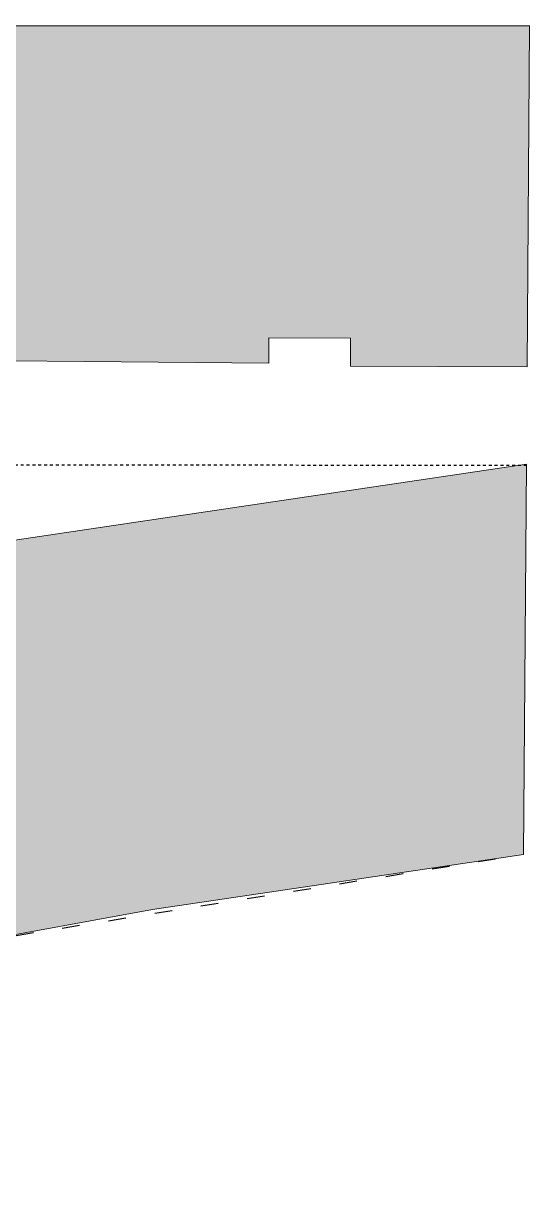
# Model space of a CAD drawing. Header units: metres. Extents: x -4 to 206, y -18 to 45.
# Drawn here: x 188.71 to 206.01, y -0.24 to 40.05 of the extents above; entities that cross this region are included whole.
import ezdxf

# ---------------------------------------------------------------- set-up
doc = ezdxf.new("R2010")
doc.units = ezdxf.units.M
doc.header["$MEASUREMENT"] = 0
doc.linetypes.add('Baufluchtlinie', pattern=[0.013, 0.008, -0.005])
doc.linetypes.add('Grenzlinie', pattern=[1.6, 0.6, -1])
doc.layers.add('725 Nachbarbebauung', color=7, linetype='Continuous')
doc.layers.add('Neubau_840 Baulinien', color=7, linetype='Continuous')

# ---------------------------------------------------------------- blocks, each defined once
blk = doc.blocks.new('Decke_3_3', base_point=(187.017, 39.983))
at = {"layer": '725 Nachbarbebauung', "linetype": 'Continuous', "lineweight": 0, "true_color": 0x1f1f1f}
blk.add_hatch(color=250, dxfattribs=at).paths.add_polyline_path([(187.017, 39.983), (186.987, 28.538), (197.092, 28.453), (197.095, 29.313), (199.893, 29.302), (199.888, 28.348), (205.924, 28.322), (206.005, 39.967)])
at = {"layer": '725 Nachbarbebauung', "color": 8, "linetype": 'Continuous', "lineweight": 13, "flags": 128}
blk.add_lwpolyline([(187.017, 39.983), (186.987, 28.538), (197.092, 28.453), (197.095, 29.313), (199.893, 29.302), (199.888, 28.348), (205.924, 28.322), (206.005, 39.967)], close=True, dxfattribs=at)
blk = doc.blocks.new('Decke_7_3', base_point=(186.933, 20.413))
at = {"layer": '725 Nachbarbebauung', "linetype": 'Continuous', "lineweight": 0, "true_color": 0x1f1f1f}
blk.add_hatch(color=250, dxfattribs=at).paths.add_polyline_path([(186.933, 20.413), (186.878, 8.655), (193.12, 9.79), (205.807, 11.676), (205.9, 25.007), (186.945, 22.189)])
at = {"layer": '725 Nachbarbebauung', "color": 8, "linetype": 'Continuous', "lineweight": 13, "flags": 128}
blk.add_lwpolyline([(186.933, 20.413), (186.878, 8.655), (193.12, 9.79), (205.807, 11.676), (205.9, 25.007), (186.945, 22.189)], close=True, dxfattribs=at)

msp = doc.modelspace()

# ---------------------------------------------------------------- linework, layer by layer
at = {"layer": 'Neubau_840 Baulinien', "color": 1, "linetype": 'Continuous', "lineweight": 25, "true_color": 0xfb0106}
msp.add_lwpolyline([(156.492, 40.049), (168.029, 39.983), (187.014, 39.983), (206.005, 39.967)], dxfattribs=at)
at = {"layer": 'Neubau_840 Baulinien', "color": 1, "linetype": 'Baufluchtlinie', "lineweight": 25, "true_color": 0xfb0106}
msp.add_lwpolyline([(150.297, 25.084), (168.029, 24.983), (187.017, 24.983), (206.005, 24.967)], dxfattribs=at)
at = {"layer": 'Neubau_840 Baulinien', "color": 1, "linetype": 'Grenzlinie', "lineweight": 25, "true_color": 0xfb0106}
msp.add_lwpolyline([(131.161, 0.768), (149.209, 3.129), (149.061, -0.245), (168.148, 2.565), (168.096, 5.956), (186.878, 8.655), (205.807, 11.676)], dxfattribs=at)

# ---------------------------------------------------------------- block references
at = {"layer": '725 Nachbarbebauung', "color": 8, "linetype": 'Continuous', "lineweight": 13}
for name, p in [('Decke_3_3', (187.017, 39.983)), ('Decke_7_3', (186.933, 20.413))]:
    msp.add_blockref(name, p, dxfattribs=at)

doc.saveas('drawing.dxf')
